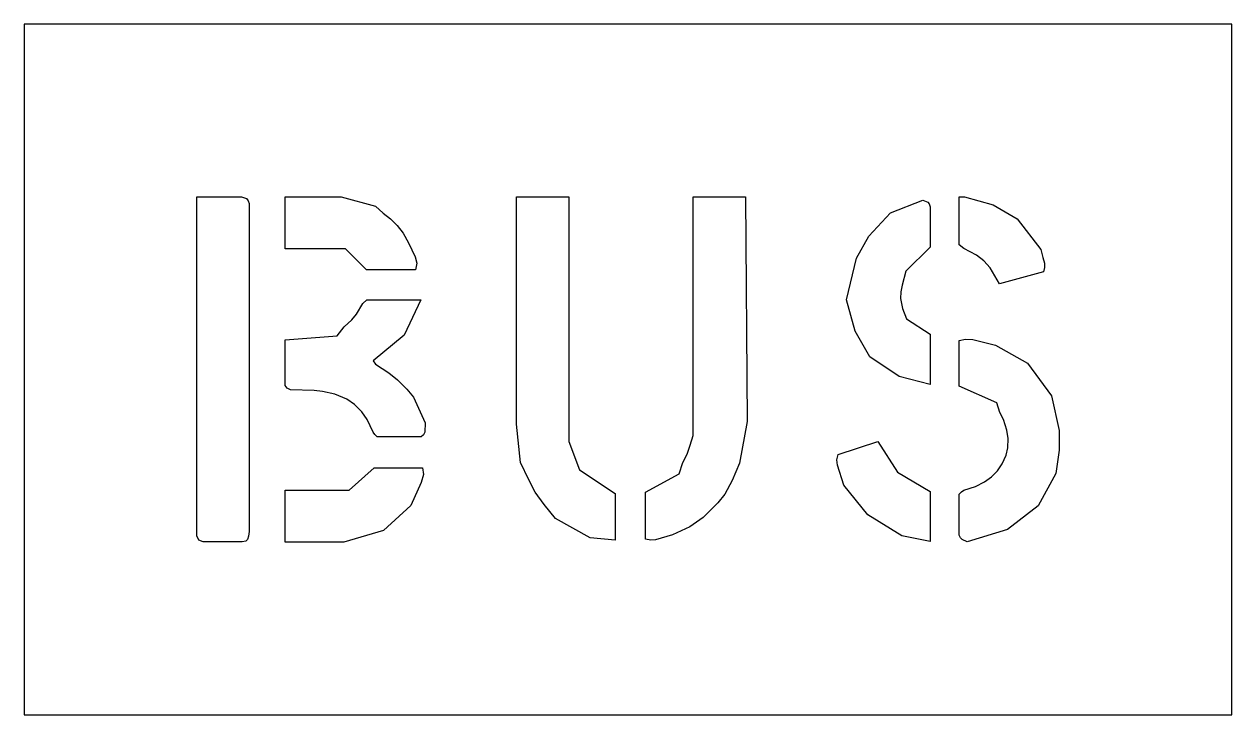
# Model space of a CAD drawing. Header units: inches. Extents: x 0 to 21, y 0 to 12.
import ezdxf

# ---------------------------------------------------------------- set-up
doc = ezdxf.new("R2010")
doc.units = ezdxf.units.IN
doc.header["$MEASUREMENT"] = 0
doc.layers.add('CUT', color=1, linetype='Continuous')

msp = doc.modelspace()

# ---------------------------------------------------------------- linework, layer by layer
at = {"layer": 'CUT'}
for points in [[(0, 0), (21, 0), (21, 12), (0, 12)], [(3, 3.109), (3, 9), (3.777, 9), (3.869, 8.969), (3.894, 8.933), (3.91, 8.885), (3.91, 3.188), (3.903, 3.104), (3.884, 3.048), (3.852, 3.02), (3.793, 3.005), (3.112, 3.005), (3.037, 3.035)], [(6.242, 8.719), (6.371, 8.617), (6.487, 8.5), (6.588, 8.37), (6.686, 8.201), (6.8, 7.957), (6.826, 7.847), (6.807, 7.732), (5.951, 7.732), (5.588, 8.094), (4.536, 8.094), (4.536, 9), (5.515, 9), (6.11, 8.835)], [(8.775, 4.084), (8.632, 4.387), (8.559, 5.052), (8.559, 9), (9.469, 9), (9.469, 4.75), (9.659, 4.256), (10.278, 3.845), (10.278, 3.037), (9.842, 3.078), (9.238, 3.412), (9.042, 3.653), (8.884, 3.871)], [(10.803, 3.053), (10.803, 3.868), (11.391, 4.19), (11.452, 4.384), (11.529, 4.528), (11.582, 4.683), (11.632, 4.856), (11.632, 9), (12.542, 9), (12.573, 5.094), (12.436, 4.373), (12.312, 4.07), (12.183, 3.836), (12.061, 3.685), (11.809, 3.429), (11.574, 3.269), (11.276, 3.129), (10.976, 3.04), (10.895, 3.034)], [(15.739, 8.876), (15.756, 8.829), (15.756, 8.123), (15.33, 7.711), (15.266, 7.467), (15.246, 7.35), (15.24, 7.231), (15.274, 7.058), (15.341, 6.878), (15.756, 6.615), (15.756, 5.738), (15.218, 5.876), (14.706, 6.22), (14.451, 6.664), (14.301, 7.212), (14.471, 7.933), (14.685, 8.315), (15.065, 8.724), (15.628, 8.944), (15.713, 8.91)], [(17.676, 8.086), (17.711, 7.947), (17.741, 7.85), (17.744, 7.77), (17.725, 7.698), (16.958, 7.489), (16.798, 7.767), (16.688, 7.888), (16.558, 7.986), (16.339, 8.101), (16.261, 8.164), (16.261, 9), (16.35, 9), (16.851, 8.861), (17.268, 8.615)], [(6.609, 6.596), (6.067, 6.152), (6.111, 6.091), (6.344, 5.941), (6.494, 5.819), (6.652, 5.658), (6.77, 5.52), (6.972, 5.073), (6.965, 4.914), (6.942, 4.866), (6.905, 4.832), (6.137, 4.832), (6.097, 4.872), (6.067, 4.909), (5.963, 5.129), (5.872, 5.265), (5.746, 5.392), (5.612, 5.485), (5.405, 5.571), (5.189, 5.619), (5.044, 5.635), (4.632, 5.645), (4.571, 5.674), (4.536, 5.724), (4.536, 6.518), (5.442, 6.587), (5.562, 6.742), (5.696, 6.861), (5.781, 6.964), (5.888, 7.148), (5.96, 7.208), (6.898, 7.208)], [(16.261, 6.502), (16.367, 6.529), (16.494, 6.52), (16.89, 6.421), (17.445, 6.11), (17.863, 5.543), (18, 4.943), (18, 4.6), (17.938, 4.191), (17.63, 3.632), (17.098, 3.219), (16.398, 3.004), (16.312, 3.044), (16.283, 3.075), (16.261, 3.12), (16.261, 3.836), (16.299, 3.876), (16.337, 3.902), (16.541, 3.965), (16.7, 4.046), (16.821, 4.134), (16.926, 4.239), (17.009, 4.362), (17.073, 4.511), (17.102, 4.638), (17.108, 4.8), (17.088, 4.947), (17.027, 5.131), (16.966, 5.25), (16.914, 5.423), (16.261, 5.712)], [(14.844, 4.751), (15.185, 4.219), (15.756, 3.878), (15.756, 3.009), (15.264, 3.111), (14.672, 3.477), (14.253, 3.988), (14.141, 4.339), (14.134, 4.433), (14.156, 4.522)], [(4.536, 3.906), (5.653, 3.906), (6.086, 4.289), (6.928, 4.289), (6.944, 4.174), (6.904, 4.039), (6.722, 3.635), (6.247, 3.2), (5.557, 3), (4.536, 3)]]:
    msp.add_lwpolyline(points, close=True, dxfattribs=at)

doc.saveas('drawing.dxf')
